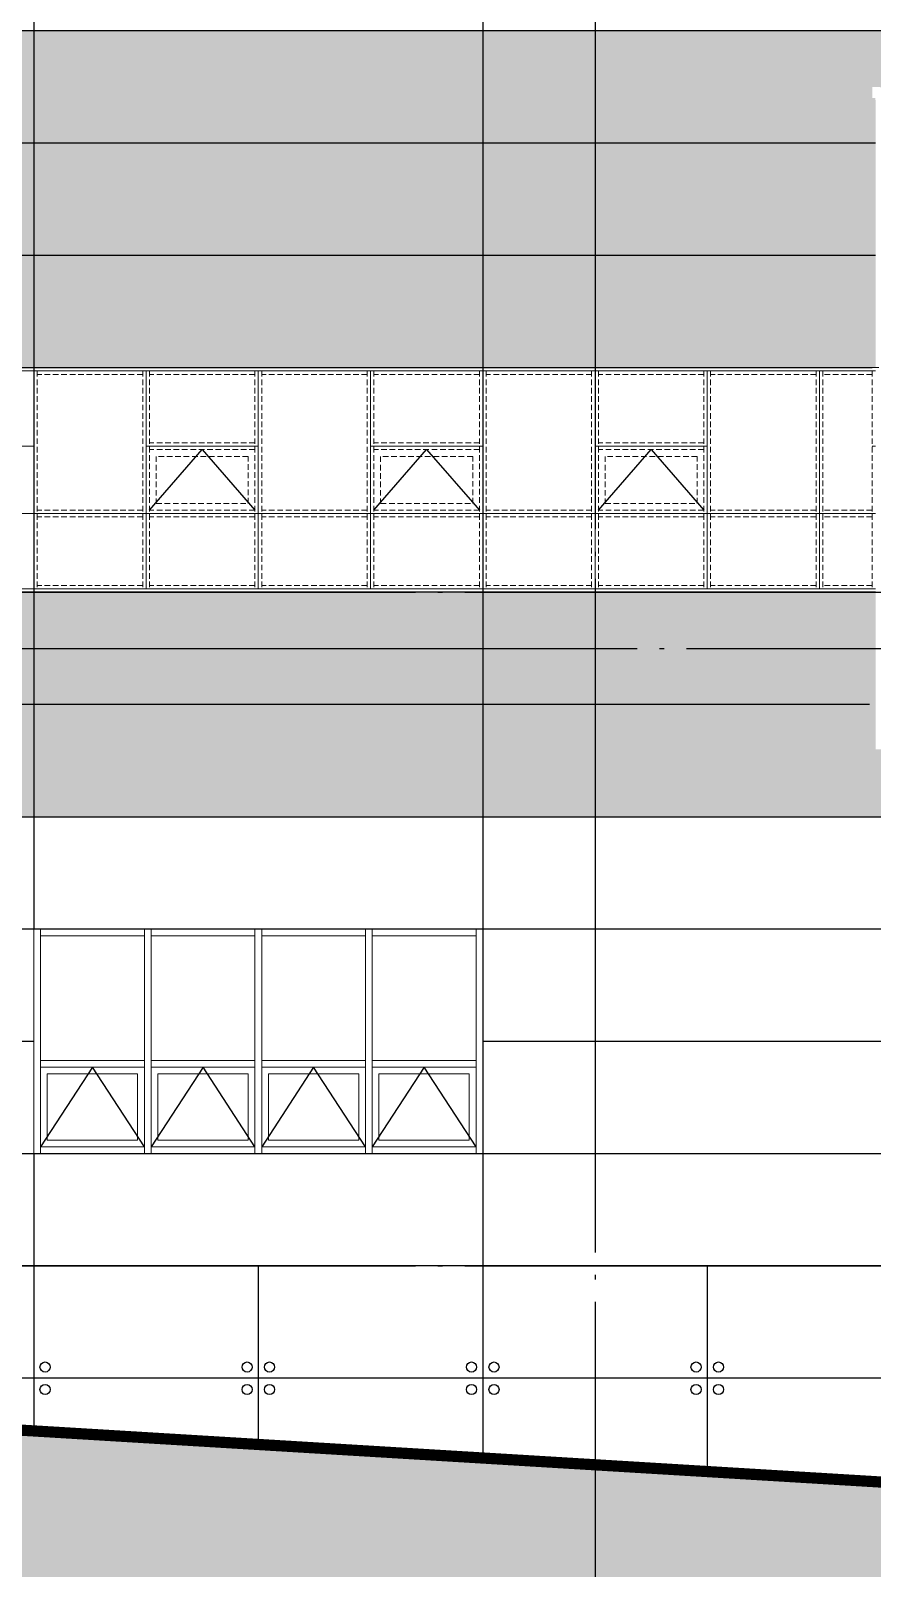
# Model space of a CAD drawing. Header units: millimetres. Extents: x -2325 to 334075, y -552635 to -11738.
# Drawn here: x 94898 to 102395, y -78147 to -64455 of the extents above; entities that cross this region are included whole.
import ezdxf

# ---------------------------------------------------------------- set-up
doc = ezdxf.new("R2010")
doc.units = ezdxf.units.MM
doc.header["$LTSCALE"] = 200
doc.set_wipeout_variables(frame=1)
doc.linetypes.add('CEN-GAUN', pattern=[32.2, 30, -1, 0.2, -1])
doc.linetypes.add('HIDDEN', pattern=[0.375, 0.25, -0.125])
doc.layers.add('CEN', color=1, linetype='CEN-GAUN', plot=False)
for name, color, linetype in [('ELE-3', 3, 'Continuous'), ('HAT', 8, 'Continuous'), ('SOL-254', 254, 'Continuous'), ('WIN-OPEN-LINE', 1, 'CEN-GAUN')]:
    doc.layers.add(name, color=color, linetype=linetype)
doc.layers.add('WIN', color=5, linetype='Continuous', lineweight=0)

# ---------------------------------------------------------------- blocks, each defined once
blk = doc.blocks.new('window4000')
at = {"color": 6}
blk.add_wipeout([(68660, -72455), (64660, -72455), (64660, -74455), (68660, -74455)], dxfattribs=at).dxf.layer = 'WIN'
at = {"layer": 'WIN', "color": 6}
for p, q in [((64720, -72455), (64720, -74455)), ((64720, -72515), (65645, -72515)), ((65645, -72455), (65645, -74455)), ((65705, -72455), (65705, -74455)), ((65705, -72515), (66630, -72515)), ((66630, -72455), (66630, -74455)), ((66690, -72455), (66690, -74455)), ((66690, -72515), (67615, -72515)), ((67615, -72455), (67615, -74455)), ((67675, -72455), (67675, -74455)), ((67675, -72515), (68600, -72515)), ((68600, -72455), (68600, -74455)), ((64720, -73625), (65645, -73625)), ((65705, -73625), (66630, -73625)), ((66690, -73625), (67615, -73625)), ((67675, -73625), (68600, -73625)), ((64720, -73685), (65645, -73685)), ((65705, -73685), (66630, -73685)), ((66690, -73685), (67615, -73685)), ((67675, -73685), (68600, -73685)), ((64720, -74395), (65645, -74395)), ((65705, -74395), (66630, -74395)), ((66690, -74395), (67615, -74395)), ((67675, -74395), (68600, -74395))]:
    blk.add_line(p, q, dxfattribs=at)
blk.add_lwpolyline([(68660, -72455), (64660, -72455), (64660, -74455), (68660, -74455)], close=True, dxfattribs=at)
at = {"layer": 'WIN', "color": 5}
for points in [[(64780, -74335), (65585, -74335), (65585, -73745), (64780, -73745)], [(65765, -74335), (66570, -74335), (66570, -73745), (65765, -73745)], [(66750, -74335), (67555, -74335), (67555, -73745), (66750, -73745)], [(67735, -74335), (68540, -74335), (68540, -73745), (67735, -73745)]]:
    blk.add_lwpolyline(points, close=True, dxfattribs=at)
at = {"layer": 'WIN-OPEN-LINE'}
for p, q in [((64720, -74395), (65182, -73685)), ((65182, -73685), (65645, -74395)), ((65705, -74395), (66168, -73685)), ((66168, -73685), (66630, -74395)), ((66690, -74395), (67152, -73685)), ((67152, -73685), (67615, -74395)), ((67675, -74395), (68138, -73685)), ((68138, -73685), (68600, -74395))]:
    blk.add_line(p, q, dxfattribs=at)
blk = doc.blocks.new('124')
at = {"layer": 'WIN', "color": 6}
for p, q in [((-7675, 2000), (-20235, 2000)), ((-7705, 1970), (-20205, 1970)), ((-15205, 1970), (-15205, 30)), ((-14205, 1970), (-14205, 30)), ((-13205, 1970), (-13205, 30)), ((-12205, 1970), (-12205, 30)), ((-11205, 1970), (-11205, 30)), ((-10205, 1970), (-10205, 30)), ((-9205, 1970), (-9205, 30)), ((-8205, 1970), (-8205, 30)), ((-15205, 1300), (-16205, 1300)), ((-13205, 1300), (-14205, 1300)), ((-11205, 1300), (-12205, 1300)), ((-9205, 1300), (-10205, 1300)), ((-7705, 1300), (-7735, 1300)), ((-7705, 700), (-20205, 700)), ((-7705, 30), (-20205, 30)), ((-7675, 0), (-20235, 0))]:
    blk.add_line(p, q, dxfattribs=at)
at = {"layer": 'WIN', "color": 251, "linetype": 'HIDDEN'}
for p, q in [((-15175, 1970), (-15175, 30)), ((-14235, 1940), (-15175, 1940)), ((-14235, 1970), (-14235, 30)), ((-14175, 1970), (-14175, 30)), ((-13235, 1940), (-14175, 1940)), ((-13235, 1970), (-13235, 30)), ((-13175, 1970), (-13175, 30)), ((-12235, 1940), (-13175, 1940)), ((-12235, 1970), (-12235, 30)), ((-12175, 1970), (-12175, 30)), ((-11235, 1940), (-12175, 1940)), ((-11235, 1970), (-11235, 30)), ((-11175, 1970), (-11175, 30)), ((-10235, 1940), (-11175, 1940)), ((-10235, 1970), (-10235, 30)), ((-10175, 1970), (-10175, 30)), ((-9235, 1940), (-10175, 1940)), ((-9235, 1970), (-9235, 30)), ((-9175, 1970), (-9175, 30)), ((-8235, 1940), (-9175, 1940)), ((-8235, 1970), (-8235, 30)), ((-8175, 1970), (-8175, 30)), ((-7735, 1940), (-8175, 1940)), ((-7735, 1970), (-7735, 30)), ((-13235, 1330), (-14175, 1330)), ((-13235, 1270), (-14175, 1270)), ((-11235, 1330), (-12175, 1330)), ((-11235, 1270), (-12175, 1270)), ((-9235, 1330), (-10175, 1330)), ((-9235, 1270), (-10175, 1270)), ((-14235, 730), (-15175, 730)), ((-13235, 730), (-14175, 730)), ((-12235, 730), (-13175, 730)), ((-11235, 730), (-12175, 730)), ((-10235, 730), (-11175, 730)), ((-10235, 730), (-11175, 730)), ((-9235, 730), (-10175, 730)), ((-8235, 730), (-9175, 730)), ((-7735, 730), (-8175, 730)), ((-14235, 670), (-15175, 670)), ((-13235, 670), (-14175, 670)), ((-12235, 670), (-13175, 670)), ((-11235, 670), (-12175, 670)), ((-10235, 670), (-11175, 670)), ((-10235, 670), (-11175, 670)), ((-9235, 670), (-10175, 670)), ((-8235, 670), (-9175, 670)), ((-7735, 670), (-8175, 670)), ((-14235, 60), (-15175, 60)), ((-13235, 60), (-14175, 60)), ((-12235, 60), (-13175, 60)), ((-11235, 60), (-12175, 60)), ((-10235, 60), (-11175, 60)), ((-9235, 60), (-10175, 60)), ((-8235, 60), (-9175, 60)), ((-7735, 60), (-8175, 60))]:
    blk.add_line(p, q, dxfattribs=at)
for points in [[(-13295, 1210), (-14115, 1210), (-14115, 790), (-13295, 790)], [(-11295, 1210), (-12115, 1210), (-12115, 790), (-11295, 790)], [(-9295, 1210), (-10115, 1210), (-10115, 790), (-9295, 790)]]:
    blk.add_lwpolyline(points, close=True, dxfattribs=at)
at = {"layer": 'WIN-OPEN-LINE'}
for points in [[(-14175, 730), (-13705, 1270), (-13235, 730)], [(-12175, 730), (-11705, 1270), (-11235, 730)], [(-10175, 730), (-9705, 1270), (-9235, 730)]]:
    blk.add_lwpolyline(points, dxfattribs=at)
blk = doc.blocks.new('con hatch2')
at = {"layer": 'HAT', "color": 252}
for p, q in [((-15435, 0), (-15435, -1469)), ((-13435, 0), (-13435, -1590)), ((-11435, 0), (-11435, -1710)), ((-9435, 0), (-9435, -1831)), ((300, -1000), (-23212, -1000))]:
    blk.add_line(p, q, dxfattribs=at)
for centre in [(-15335, -900), (-13535, -900), (-13335, -900), (-11535, -900), (-11335, -900), (-9535, -900), (-9335, -900), (-15335, -1100), (-13535, -1100), (-13335, -1100), (-11535, -1100), (-11335, -1100), (-9535, -1100), (-9335, -1100)]:
    blk.add_circle(centre, 45, dxfattribs=at)

msp = doc.modelspace()

# ---------------------------------------------------------------- hatches: boundary and pattern name
at = {"layer": 'SOL-254'}
h = msp.add_hatch(color=256, dxfattribs=at)
h.dxf.hatch_style = 1
h.paths.add_polyline_path([(94925, -64455.1), (90925, -64455.1), (90925, -65455.1), (94925, -65455.1)])
h = msp.add_hatch(color=256, dxfattribs=at)
h.dxf.hatch_style = 1
h.paths.add_polyline_path([(98925, -64455.1), (94925, -64455.1), (94925, -65455.1), (98925, -65455.1)])
h = msp.add_hatch(color=256, dxfattribs=at)
h.dxf.hatch_style = 1
h.paths.add_polyline_path([(106925, -64455.1), (98925, -64455.1), (98925, -65455.1), (102425, -65455.1), (102425, -65072.2), (102423.8, -65072.2), (102423.8, -65052.2), (102395, -65055.1), (102395, -64955), (102395, -64955.1), (102975, -64975.1), (102975, -65055.1), (102931.2, -65055.1), (102931.2, -65079.7), (102945.1, -65100), (102944.1, -65100.7), (102930, -65080), (102926.7, -65080), (102926.7, -65169.9), (105668.6, -65357.7), (105668.6, -65393.1), (105923.3, -65393.1), (105923.3, -65079.9), (105920, -65080), (105905.9, -65100.7), (105904.9, -65100), (105918.8, -65079.7), (105918.8, -65055.1), (105875, -65055.1), (105875, -64975), (105875, -64975.1), (106455, -64955.1), (106455, -65055.1), (106426.2, -65052.2), (106426.2, -65072.2), (106425, -65072.2), (106425, -65455.1), (106440, -65455.1), (106925, -65455.1)])
h = msp.add_hatch(color=256, dxfattribs=at)
h.dxf.hatch_style = 1
h.paths.add_polyline_path([(94925, -65455.1), (90925, -65455.1), (90925, -66455.1), (94925, -66455.1)])
h = msp.add_hatch(color=256, dxfattribs=at)
h.dxf.hatch_style = 1
h.paths.add_polyline_path([(98925, -65455.1), (94925, -65455.1), (94925, -66455.1), (98925, -66455.1)])
h = msp.add_hatch(color=256, dxfattribs=at)
h.dxf.hatch_style = 1
h.paths.add_polyline_path([(102425, -65515.1), (102425, -65455.1), (98925, -65455.1), (98925, -66455.1), (102425, -66455.1)])
h = msp.add_hatch(color=256, dxfattribs=at)
h.dxf.hatch_style = 1
h.paths.add_polyline_path([(98925, -66455.1), (88425, -66455.1), (88425, -71455.1), (98925, -71455.1), (98925, -69455.1), (89895, -69455.1), (89895, -67455.1), (98925, -67455.1)])
h = msp.add_hatch(color=256, dxfattribs=at)
h.dxf.hatch_style = 1
h.paths.add_polyline_path([(102425, -66455.1), (98925, -66455.1), (98925, -67455.1), (102395, -67455.1), (102425, -67455.1)])
h = msp.add_hatch(color=256, dxfattribs=at)
h.dxf.hatch_style = 1
h.paths.add_polyline_path([(102425, -69455.1), (98925, -69455.1), (98925, -71455.1), (102475, -71455.1), (102475, -70855.1), (102575, -70855.1), (102425, -70855.1), (102425, -70795.1)])
h = msp.add_hatch(color=253, dxfattribs=at)
h.dxf.hatch_style = 1
h.paths.add_polyline_path([(99925, -77225.7), (88925, -76562.2), (88925, -81455.1), (99925, -81455.1)])
h = msp.add_hatch(color=253, dxfattribs=at)
h.dxf.hatch_style = 1
h.paths.add_polyline_path([(120925, -77855.1), (110360, -77855.1), (103725, -77454.9), (103725, -77464.4), (103125, -77439.4), (103125, -77418.7), (99925, -77225.7), (99925, -81455.1), (120925, -81455.1)])

# ---------------------------------------------------------------- linework, layer by layer
at = {"layer": 'CEN'}
for p, q in [((99925, -56455.1), (99925, -81455.1)), ((27925, -69455.1), (120925, -69455.1)), ((87860, -69955.1), (120925, -69955.1)), ((27925, -75455.1), (120925, -75455.1))]:
    msp.add_line(p, q, dxfattribs=at)
at = {"layer": 'ELE-3'}
for p, q in [((89895, -67455.1), (102395, -67455.1)), ((102425, -69455.1), (89895, -69455.1))]:
    msp.add_line(p, q, dxfattribs=at)
for points in [[(106422, -67455.1), (110660, -67455.1), (110660, -64455.1), (88425, -64455.1), (88425, -71455.1), (110660, -71455.1), (110660, -69455.1), (106425, -69455.1)], [(102424.8, -69455.1), (88425, -69455.1)], [(112560, -75455.1), (38490, -75455.1)]]:
    msp.add_lwpolyline(points, dxfattribs=at)
msp.add_lwpolyline([(120925, -77855.1, 100, 100, 0), (110360, -77855.1, 100, 100, 0), (75541.9, -75755.1, 100, 100, 0), (36776.3, -75755.1, 100, 100, 0), (27925, -75976.1, 0, 0, 0)], format="xyseb", dxfattribs=at)
at = {"layer": 'HAT'}
for p, q in [((94925, -64355.1), (94925, -75455.1)), ((98925, -64355.1), (98925, -75455.1))]:
    msp.add_line(p, q, dxfattribs=at)
at = {"layer": 'HAT', "ltscale": 0.5}
for points in [[(102425, -65455.1), (88425, -65455.1)], [(102425, -66455.1), (88425, -66455.1)], [(102370.2, -70455.1), (88425, -70455.1)], [(103375, -72455.1), (74225, -72455.1)], [(110660, -73455.1), (74225, -73455.1)], [(103375, -74455.1), (74225, -74455.1)]]:
    msp.add_lwpolyline(points, dxfattribs=at)

# ---------------------------------------------------------------- block references
msp.add_blockref('124', (110130, -69455.1))
at = {"layer": 'HAT'}
msp.add_blockref('con hatch2', (110360, -75455.1), dxfattribs=at)

# ---------------------------------------------------------------- next in the draw order: block references
at = {"xscale": -1}
msp.add_blockref('window4000', (163585, 0), dxfattribs=at)

doc.saveas('drawing.dxf')
